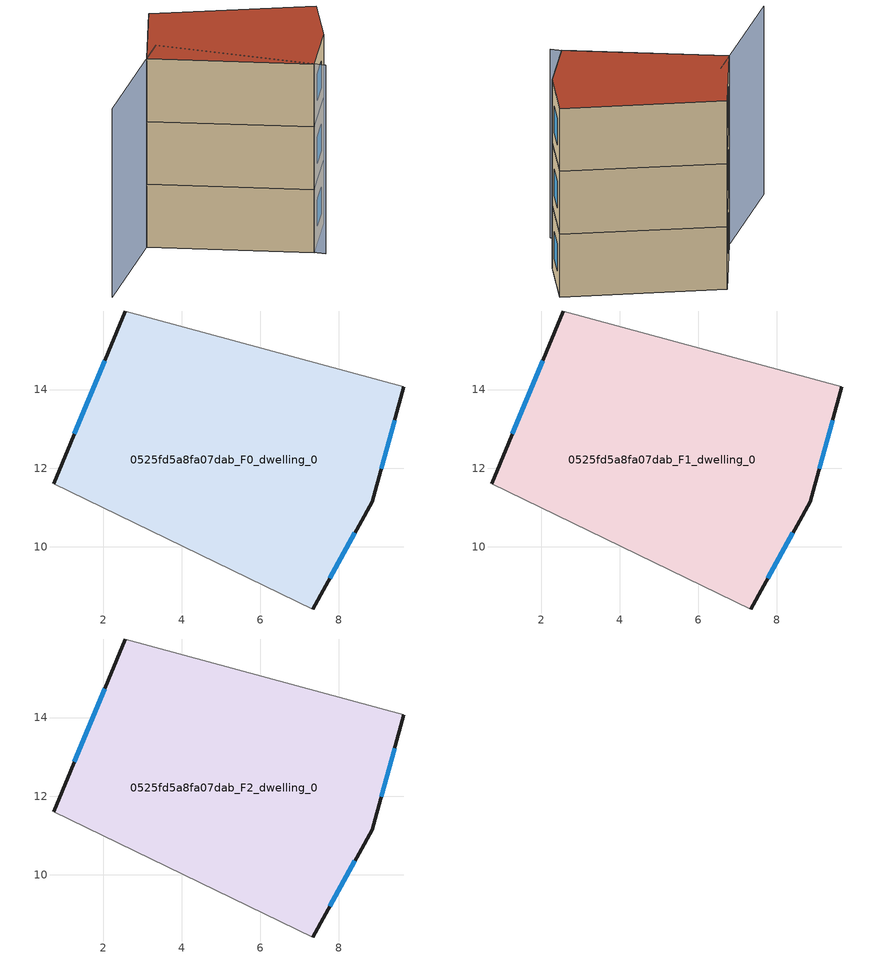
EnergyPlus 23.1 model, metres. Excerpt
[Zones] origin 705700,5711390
0525fd5a8fa07dab_F0_dwelling_0
 floor ground (EU_floor_Construction): 9.65,14.07 8.85,11.14 7.33,8.42 0.75,11.6 2.57,16 z0
 wall outside (EU_wall_Construction): 7.33,8.42 8.85,11.14 9.65,14.07 / 2.57,16 0.75,11.6 z0:3
 wall adiabatic (EU_wall_Construction): 0.75,11.6 7.33,8.42 / 9.65,14.07 2.57,16 z0:3
 window (EU_Window_Construction): 7.77,9.21 8.41,10.35 / 2.04,14.73 1.27,12.87 / 9.08,11.99 9.42,13.22 z0.87:2.13
0525fd5a8fa07dab_F1_dwelling_0
 floor to 0525fd5a8fa07dab_F0_dwelling_0 (EU_floor_Construction): 9.65,14.07 8.85,11.14 7.33,8.42 0.75,11.6 2.57,16 z3
 wall outside (EU_wall_Construction): 7.33,8.42 8.85,11.14 9.65,14.07 / 2.57,16 0.75,11.6 z3:6
 wall adiabatic (EU_wall_Construction): 0.75,11.6 7.33,8.42 / 9.65,14.07 2.57,16 z3:6
 window (EU_Window_Construction): 7.77,9.21 8.41,10.35 / 2.04,14.73 1.27,12.87 / 9.08,11.99 9.42,13.22 z3.87:5.13
0525fd5a8fa07dab_F2_dwelling_0
 floor to 0525fd5a8fa07dab_F1_dwelling_0 (EU_floor_Construction): 9.65,14.07 8.85,11.14 7.33,8.42 0.75,11.6 2.57,16 z6
 wall outside (EU_wall_Construction): 7.33,8.42 8.85,11.14 9.65,14.07 / 2.57,16 0.75,11.6 z6:9
 wall adiabatic (EU_wall_Construction): 0.75,11.6 7.33,8.42 / 9.65,14.07 2.57,16 z6:9
 window (EU_Window_Construction): 7.77,9.21 8.41,10.35 / 2.04,14.73 1.27,12.87 / 9.08,11.99 9.42,13.22 z6.87:8.13
 roof outside (EU_roof_Construction): 7.33,8.42 8.85,11.14 9.65,14.07 2.57,16 0.75,11.6 z9
shading: -2.56,7.28 1.64,12.77 / 1.64,12.77 7.74,8.11 z0:9
[Building]
EU S2 Campaign: North Axis=0; Terrain=City; Solar Distribution=FullExterior
[Site:Location]
London: Latitude=51.5; Longitude=-0.5; Time Zone=0; Elevation=25
[SizingPeriod:WeatherFileDays]
AnnualSizingPeriod: Begin Month=1; Begin Day of Month=1; End Month=12; End Day of Month=31; Day of Week for Start Day=Monday; Use Weather File Daylight Saving Period=No; Use Weather File Rain and Snow Indicators=No
[MATERIAL]
EU_InternalMass_Material: Roughness=MediumRough; Thickness=0.1; Conductivity=1; Density=1800; Specific Heat=900; Thermal Absorptance=0.9; Solar Absorptance=0.7; Visible Absorptance=0.7
[MATERIAL:NOMASS] Roughness=MediumRough; Thermal Absorptance=0.9; Solar Absorptance=0.7; Visible Absorptance=0.7
Name | Thermal Resistance
EU_wall_NoMass | 0.724719
EU_roof_NoMass | 2.98947
EU_floor_NoMass | 2.39157
[WINDOWMATERIAL:SIMPLEGLAZINGSYSTEM]
EU_Window_SimpleGlazing: UFactor=2.63425; Solar Heat Gain Coefficient=0.76; Visible Transmittance=0.76
[CONSTRUCTION]
EU_wall_Construction: EU_wall_NoMass
EU_roof_Construction: EU_roof_NoMass
EU_floor_Construction: EU_floor_NoMass
EU_Window_Construction: EU_Window_SimpleGlazing
EU_InternalMass_Construction: EU_InternalMass_Material
[ZONE] Type=1; Multiplier=1; Ceiling Height=autocalculate; Floor Area=autocalculate; Part of Total Floor Area=Yes
Name | Volume
0525fd5a8fa07dab_F0_dwelling_0 | 122.232
0525fd5a8fa07dab_F1_dwelling_0; 0525fd5a8fa07dab_F2_dwelling_0 | 122.231
[INTERNALMASS] Construction=EU_InternalMass_Construction; Surface Area=40.7437
Name | Zone or ZoneList
0525fd5a8fa07dab_F0_dwelling_0_EU_InternalMass | 0525fd5a8fa07dab_F0_dwelling_0
0525fd5a8fa07dab_F1_dwelling_0_EU_InternalMass | 0525fd5a8fa07dab_F1_dwelling_0
0525fd5a8fa07dab_F2_dwelling_0_EU_InternalMass | 0525fd5a8fa07dab_F2_dwelling_0
[OTHEREQUIPMENT] Fuel Type=Electricity; Design Level Calculation Method=Watts/Area; Power per Zone Floor Area=1; Fraction Latent=0; Fraction Radiant=0; Fraction Lost=0; Carbon Dioxide Generation Rate=0; EndUse Subcategory=EU_Step8_InternalGains
Name | Zone or ZoneList or Space or SpaceList | Schedule
EU_Step8_InternalGain_0525fd5a8fa07dab_F0_dwelling_0_f000 | 0525fd5a8fa07dab_F0_dwelling_0 | EU_Step8_GainSchedule_0525fd5a8fa07dab_F0_dwelling_0_f000
EU_Step8_InternalGain_0525fd5a8fa07dab_F1_dwelling_0_f000 | 0525fd5a8fa07dab_F1_dwelling_0 | EU_Step8_GainSchedule_0525fd5a8fa07dab_F1_dwelling_0_f000
EU_Step8_InternalGain_0525fd5a8fa07dab_F2_dwelling_0_f000 | 0525fd5a8fa07dab_F2_dwelling_0 | EU_Step8_GainSchedule_0525fd5a8fa07dab_F2_dwelling_0_f000
[ZONEVENTILATION:DESIGNFLOWRATE] Schedule=EU_AlwaysOn; Design Flow Rate Calculation Method=AirChanges/Hour; Air Changes per Hour=0.418135; Ventilation Type=Natural; Fan Pressure Rise=0; Fan Total Efficiency=1; Constant Term Coefficient=1; Temperature Term Coefficient=0; Velocity Term Coefficient=0; Velocity Squared Term Coefficient=0; Minimum Indoor Temperature=-100; Maximum Indoor Temperature=100; Delta Temperature=-100; Minimum Outdoor Temperature=-100; Maximum Outdoor Temperature=100; Maximum Wind Speed=40
Name | Zone or ZoneList or Space or SpaceList
EU_ConstantAir_0525fd5a8fa07dab_F0_dwelling_0 | 0525fd5a8fa07dab_F0_dwelling_0
EU_ConstantAir_0525fd5a8fa07dab_F1_dwelling_0 | 0525fd5a8fa07dab_F1_dwelling_0
EU_ConstantAir_0525fd5a8fa07dab_F2_dwelling_0 | 0525fd5a8fa07dab_F2_dwelling_0
[HVACTEMPLATE:THERMOSTAT] Constant Heating Setpoint=20; Constant Cooling Setpoint=50
EU_HeatOnly_0525fd5a8fa07dab_F0_dwelling_0; EU_HeatOnly_0525fd5a8fa07dab_F1_dwelling_0; EU_HeatOnly_0525fd5a8fa07dab_F2_dwelling_0
[HVACTEMPLATE:ZONE:IDEALLOADSAIRSYSTEM] System Availability Schedule=EU_AlwaysOn; Maximum Heating Supply Air Temperature=50; Minimum Cooling Supply Air Temperature=13; Maximum Heating Supply Air Humidity Ratio=0.0156; Minimum Cooling Supply Air Humidity Ratio=0.0077; Heating Limit=NoLimit; Cooling Limit=NoLimit; Heating Availability Schedule=EU_AlwaysOn; Cooling Availability Schedule=EU_CoolingOff; Dehumidification Control Type=ConstantSensibleHeatRatio; Cooling Sensible Heat Ratio=0.7; Dehumidification Setpoint=60; Humidification Control Type=None; Humidification Setpoint=30; Outdoor Air Method=None; Outdoor Air Flow Rate per Person=0.00944; Outdoor Air Flow Rate per Zone Floor Area=0; Outdoor Air Flow Rate per Zone=0; Demand Controlled Ventilation Type=None; Outdoor Air Economizer Type=NoEconomizer; Heat Recovery Type=None; Sensible Heat Recovery Effectiveness=0.7; Latent Heat Recovery Effectiveness=0.65
Name | Template Thermostat
0525fd5a8fa07dab_F0_dwelling_0 | EU_HeatOnly_0525fd5a8fa07dab_F0_dwelling_0
0525fd5a8fa07dab_F1_dwelling_0 | EU_HeatOnly_0525fd5a8fa07dab_F1_dwelling_0
0525fd5a8fa07dab_F2_dwelling_0 | EU_HeatOnly_0525fd5a8fa07dab_F2_dwelling_0
[SIZING:ZONE] Zone Cooling Design Supply Air Temperature Input Method=SupplyAirTemperature; Zone Cooling Design Supply Air Temperature=13; Zone Heating Design Supply Air Temperature Input Method=SupplyAirTemperature; Zone Heating Design Supply Air Temperature=50; Zone Cooling Design Supply Air Humidity Ratio=0.008; Zone Heating Design Supply Air Humidity Ratio=0.008; Cooling Design Air Flow Method=DesignDay; Cooling Design Air Flow Rate=0; Cooling Minimum Air Flow per Zone Floor Area=0.000762; Cooling Minimum Air Flow=0; Cooling Minimum Air Flow Fraction=0.2; Heating Design Air Flow Method=DesignDay; Heating Design Air Flow Rate=0; Heating Maximum Air Flow per Zone Floor Area=0.002032; Heating Maximum Air Flow=0.141576; Heating Maximum Air Flow Fraction=0.3; Account for Dedicated Outdoor Air System=No; Dedicated Outdoor Air System Control Strategy=NeutralSupplyAir; Dedicated Outdoor Air Low Setpoint Temperature for Design=autosize; Dedicated Outdoor Air High Setpoint Temperature for Design=autosize; Zone Load Sizing Method=Sensible Load Only No Latent Load; Zone Latent Cooling Design Supply Air Humidity Ratio Input Method=HumidityRatioDifference; Zone Cooling Design Supply Air Humidity Ratio Difference=0.005; Zone Latent Heating Design Supply Air Humidity Ratio Input Method=HumidityRatioDifference; Zone Humidification Design Supply Air Humidity Ratio Difference=0.005
0525fd5a8fa07dab_F0_dwelling_0; 0525fd5a8fa07dab_F1_dwelling_0; 0525fd5a8fa07dab_F2_dwelling_0
[SCHEDULE:CONSTANT]
Name | Hourly Value
EU_AlwaysOn | 1
EU_CoolingOff | 0
[SCHEDULE:FILE] Column Number=1; Rows to Skip at Top=0; Number of Hours of Data=8760; Column Separator=Comma; Interpolate to Timestep=No; Minutes per Item=60; Adjust Schedule for Daylight Savings=Yes
Name | File
EU_Step8_GainSchedule_0525fd5a8fa07dab_F0_dwelling_0_f000 | ../../schedules/0525fd5a8fa07dab/0525fd5a8fa07dab_F0_dwelling_0_f000_gain.csv
EU_Step8_GainSchedule_0525fd5a8fa07dab_F1_dwelling_0_f000 | ../../schedules/0525fd5a8fa07dab/0525fd5a8fa07dab_F1_dwelling_0_f000_gain.csv
EU_Step8_GainSchedule_0525fd5a8fa07dab_F2_dwelling_0_f000 | ../../schedules/0525fd5a8fa07dab/0525fd5a8fa07dab_F2_dwelling_0_f000_gain.csv
